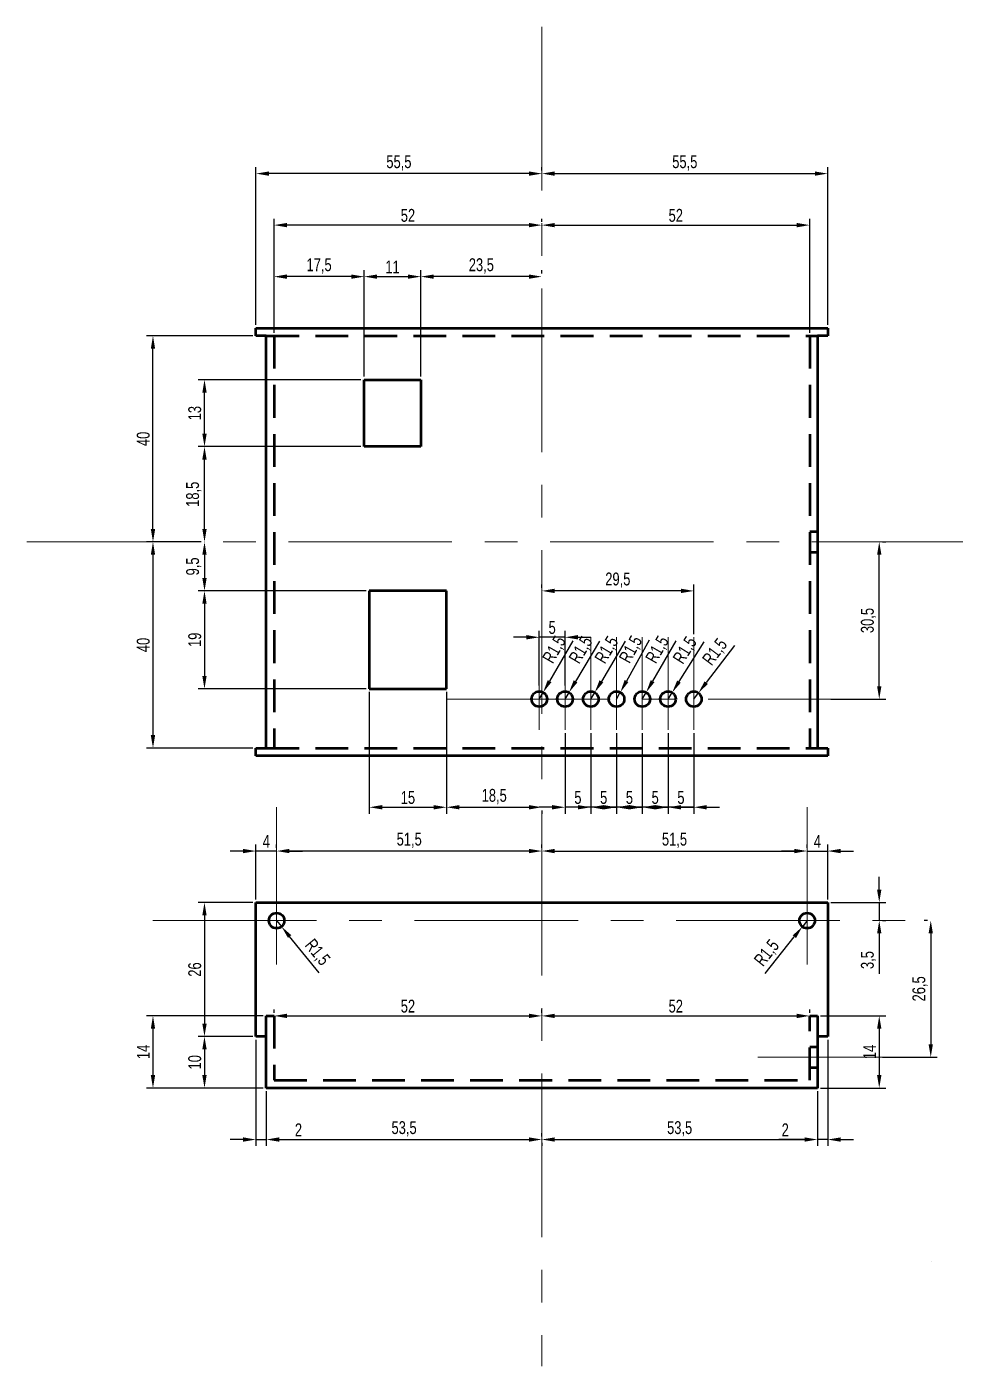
# Model space of a CAD drawing. Extents: x -100 to 250, y -160 to 162.
# Drawn here: x -100 to 80.2, y -160 to 100 of the extents above; entities that cross this region are included whole.
import ezdxf

# ---------------------------------------------------------------- set-up
doc = ezdxf.new("R2010")
doc.units = 0
doc.header["$MEASUREMENT"] = 0
doc.linetypes.add('CENTER', pattern=[50.8, 31.75, -6.35, 6.35, -6.35])
doc.linetypes.add('DASHED2', pattern=[9.525, 6.35, -3.175])
doc.layers.get('Defpoints').update_dxf_attribs({"linetype": 'CONTINUOUS'})
for name, color, linetype, lineweight in [('axes', 7, 'CENTER', 13), ('caché', 7, 'DASHED2', 50), ('cotes critiques', 1, 'CONTINUOUS', 13), ('visible', 7, 'CONTINUOUS', 50)]:
    doc.layers.add(name, color=color, linetype=linetype, lineweight=lineweight)
doc.styles.get("Standard").update_dxf_attribs({"font": 'txt', "width": 0.75})
doc.dimstyles.get("Standard").update_dxf_attribs({"dimtxt": 2.5, "dimasz": 2.5, "dimexe": 1.25, "dimexo": 0.625, "dimtad": 1, "dimtxsty": 'Standard', "dimcen": 2.5, "dimadec": 0, "dimazin": 0, "dimtfac": 1, "dimtmove": 0, "dimatfit": 3, "dimfxl": 1, "dimarcsym": 0})

# ---------------------------------------------------------------- blocks, each defined once
blk = doc.blocks.new('*D1')
at = {"layer": 'cotes critiques', "color": 0, "lineweight": -2}
for p, q in [((-34.12, -9.5), (-66.75, -9.5)), ((-65.5, -12), (-65.5, -26)), ((-34.12, -28.5), (-66.75, -28.5))]:
    blk.add_line(p, q, dxfattribs=at)
at = {"layer": 'cotes critiques', "color": 0}
for points in [[(-65.08, -12), (-65.92, -12), (-65.5, -9.5)], [(-65.92, -26), (-65.08, -26), (-65.5, -28.5)]]:
    blk.add_solid(points, dxfattribs=at)
at = {"layer": 'Defpoints', "color": 0}
for p in [(-33.5, -9.5), (-65.5, -28.5), (-33.5, -28.5)]:
    blk.add_point(p, dxfattribs=at)
at = {"layer": 'cotes critiques', "color": 0, "linetype": 'ByBlock', "insert": (-67.38, -19), "char_height": 2.5, "attachment_point": 5, "rotation": 90}
blk.add_mtext('19', dxfattribs=at)
blk = doc.blocks.new('*D2')
at = {"layer": 'cotes critiques', "color": 0, "lineweight": -2}
for p, q in [((-66.12, 0), (-66.75, 0)), ((-65.5, -2.5), (-65.5, -7)), ((-66.12, -9.5), (-66.75, -9.5))]:
    blk.add_line(p, q, dxfattribs=at)
at = {"layer": 'cotes critiques', "color": 0}
for points in [[(-65.08, -2.5), (-65.92, -2.5), (-65.5, 0)], [(-65.92, -7), (-65.08, -7), (-65.5, -9.5)]]:
    blk.add_solid(points, dxfattribs=at)
at = {"layer": 'Defpoints', "color": 0}
for p in [(-65.5, 0), (-65.5, -9.5), (-65.5, -9.5)]:
    blk.add_point(p, dxfattribs=at)
at = {"layer": 'cotes critiques', "color": 0, "linetype": 'ByBlock', "insert": (-67.58, -4.75), "char_height": 2.5, "attachment_point": 5, "rotation": 90}
blk.add_mtext('9,5', dxfattribs=at)
blk = doc.blocks.new('*D3')
at = {"layer": 'cotes critiques', "color": 0, "lineweight": -2}
for p, q in [((-33.5, -29.12), (-33.5, -52.75)), ((-18.5, -29.12), (-18.5, -52.75)), ((-31, -51.5), (-21, -51.5))]:
    blk.add_line(p, q, dxfattribs=at)
at = {"layer": 'cotes critiques', "color": 0}
for points in [[(-31, -51.08), (-31, -51.92), (-33.5, -51.5)], [(-21, -51.92), (-21, -51.08), (-18.5, -51.5)]]:
    blk.add_solid(points, dxfattribs=at)
at = {"layer": 'Defpoints', "color": 0}
for p in [(-33.5, -28.5), (-18.5, -28.5), (-18.5, -51.5)]:
    blk.add_point(p, dxfattribs=at)
at = {"layer": 'cotes critiques', "color": 0, "linetype": 'ByBlock', "insert": (-26, -49.62), "char_height": 2.5, "attachment_point": 5}
blk.add_mtext('15', dxfattribs=at)
blk = doc.blocks.new('*D4')
at = {"layer": 'cotes critiques', "color": 0, "lineweight": -2}
for p, q in [((-18.5, -29.12), (-18.5, -52.75)), ((-16, -51.5), (-2.5, -51.5)), ((0, -52.12), (0, -52.75))]:
    blk.add_line(p, q, dxfattribs=at)
at = {"layer": 'cotes critiques', "color": 0}
for points in [[(-16, -51.08), (-16, -51.92), (-18.5, -51.5)], [(-2.5, -51.92), (-2.5, -51.08), (0, -51.5)]]:
    blk.add_solid(points, dxfattribs=at)
at = {"layer": 'Defpoints', "color": 0}
for p in [(-18.5, -28.5), (0, -51.5), (0, -51.5)]:
    blk.add_point(p, dxfattribs=at)
at = {"layer": 'cotes critiques', "color": 0, "linetype": 'ByBlock', "insert": (-9.25, -49.42), "char_height": 2.5, "attachment_point": 5}
blk.add_mtext('18,5', dxfattribs=at)
blk = doc.blocks.new('*D5')
at = {"layer": 'cotes critiques', "color": 0, "lineweight": -2}
for p, q in [((-35.12, 18.5), (-66.75, 18.5)), ((-65.5, 2.5), (-65.5, 16)), ((-66.12, 0), (-66.75, 0))]:
    blk.add_line(p, q, dxfattribs=at)
at = {"layer": 'cotes critiques', "color": 0}
for points in [[(-65.08, 16), (-65.92, 16), (-65.5, 18.5)], [(-65.92, 2.5), (-65.08, 2.5), (-65.5, 0)]]:
    blk.add_solid(points, dxfattribs=at)
at = {"layer": 'Defpoints', "color": 0}
for p in [(-65.5, 18.5), (-34.5, 18.5), (-65.5, 0)]:
    blk.add_point(p, dxfattribs=at)
at = {"layer": 'cotes critiques', "color": 0, "linetype": 'ByBlock', "insert": (-67.58, 9.25), "char_height": 2.5, "attachment_point": 5, "rotation": 90}
blk.add_mtext('18,5', dxfattribs=at)
blk = doc.blocks.new('*D6')
at = {"layer": 'cotes critiques', "color": 0, "lineweight": -2}
for p, q in [((-35.12, 31.5), (-66.75, 31.5)), ((-65.5, 21), (-65.5, 29)), ((-35.12, 18.5), (-66.75, 18.5))]:
    blk.add_line(p, q, dxfattribs=at)
at = {"layer": 'cotes critiques', "color": 0}
for points in [[(-65.08, 29), (-65.92, 29), (-65.5, 31.5)], [(-65.92, 21), (-65.08, 21), (-65.5, 18.5)]]:
    blk.add_solid(points, dxfattribs=at)
at = {"layer": 'Defpoints', "color": 0}
for p in [(-65.5, 31.5), (-34.5, 31.5), (-34.5, 18.5)]:
    blk.add_point(p, dxfattribs=at)
at = {"layer": 'cotes critiques', "color": 0, "linetype": 'ByBlock', "insert": (-67.38, 25), "char_height": 2.5, "attachment_point": 5, "rotation": 90}
blk.add_mtext('13', dxfattribs=at)
blk = doc.blocks.new('*D7')
at = {"layer": 'cotes critiques', "color": 0, "lineweight": -2}
for p, q in [((-56.12, 40), (-76.75, 40)), ((-75.5, 2.5), (-75.5, 37.5)), ((-66.12, 0), (-76.75, 0))]:
    blk.add_line(p, q, dxfattribs=at)
at = {"layer": 'cotes critiques', "color": 0}
for points in [[(-75.08, 37.5), (-75.92, 37.5), (-75.5, 40)], [(-75.92, 2.5), (-75.08, 2.5), (-75.5, 0)]]:
    blk.add_solid(points, dxfattribs=at)
at = {"layer": 'Defpoints', "color": 0}
for p in [(-75.5, 40), (-55.5, 40), (-65.5, 0)]:
    blk.add_point(p, dxfattribs=at)
at = {"layer": 'cotes critiques', "color": 0, "linetype": 'ByBlock', "insert": (-77.38, 20), "char_height": 2.5, "attachment_point": 5, "rotation": 90}
blk.add_mtext('40', dxfattribs=at)
blk = doc.blocks.new('*D8')
at = {"layer": 'cotes critiques', "color": 0, "lineweight": -2}
for p, q in [((-34.5, 32.12), (-34.5, 52.75)), ((-23.5, 32.12), (-23.5, 52.75)), ((-32, 51.5), (-26, 51.5))]:
    blk.add_line(p, q, dxfattribs=at)
at = {"layer": 'cotes critiques', "color": 0}
for points in [[(-32, 51.92), (-32, 51.08), (-34.5, 51.5)], [(-26, 51.08), (-26, 51.92), (-23.5, 51.5)]]:
    blk.add_solid(points, dxfattribs=at)
at = {"layer": 'Defpoints', "color": 0}
for p in [(-23.5, 51.5), (-34.5, 31.5), (-23.5, 31.5)]:
    blk.add_point(p, dxfattribs=at)
at = {"layer": 'cotes critiques', "color": 0, "linetype": 'ByBlock', "insert": (-29, 53.38), "char_height": 2.5, "attachment_point": 5}
blk.add_mtext('11', dxfattribs=at)
blk = doc.blocks.new('*D9')
at = {"layer": 'cotes critiques', "color": 0, "lineweight": -2}
for p, q in [((-52, 40.62), (-52, 52.75)), ((-34.5, 32.12), (-34.5, 52.75)), ((-37, 51.5), (-49.5, 51.5))]:
    blk.add_line(p, q, dxfattribs=at)
at = {"layer": 'cotes critiques', "color": 0}
for points in [[(-49.5, 51.92), (-49.5, 51.08), (-52, 51.5)], [(-37, 51.08), (-37, 51.92), (-34.5, 51.5)]]:
    blk.add_solid(points, dxfattribs=at)
at = {"layer": 'Defpoints', "color": 0}
for p in [(-52, 51.5), (-52, 40), (-34.5, 31.5)]:
    blk.add_point(p, dxfattribs=at)
at = {"layer": 'cotes critiques', "color": 0, "linetype": 'ByBlock', "insert": (-43.25, 53.58), "char_height": 2.5, "attachment_point": 5}
blk.add_mtext('17,5', dxfattribs=at)
blk = doc.blocks.new('*D10')
at = {"layer": 'cotes critiques', "color": 0, "lineweight": -2}
for p, q in [((-66.12, 0), (-76.75, 0)), ((-75.5, -2.5), (-75.5, -37.5)), ((-56.12, -40), (-76.75, -40))]:
    blk.add_line(p, q, dxfattribs=at)
at = {"layer": 'cotes critiques', "color": 0}
for points in [[(-75.08, -2.5), (-75.92, -2.5), (-75.5, 0)], [(-75.92, -37.5), (-75.08, -37.5), (-75.5, -40)]]:
    blk.add_solid(points, dxfattribs=at)
at = {"layer": 'Defpoints', "color": 0}
for p in [(-65.5, 0), (-75.5, -40), (-55.5, -40)]:
    blk.add_point(p, dxfattribs=at)
at = {"layer": 'cotes critiques', "color": 0, "linetype": 'ByBlock', "insert": (-77.38, -20), "char_height": 2.5, "attachment_point": 5, "rotation": 90}
blk.add_mtext('40', dxfattribs=at)
blk = doc.blocks.new('*D11')
at = {"layer": 'cotes critiques', "color": 0, "lineweight": -2}
for p, q in [((-55.5, 42.12), (-55.5, 72.75)), ((-2.5, 71.5), (-53, 71.5)), ((0, 72.12), (0, 72.75))]:
    blk.add_line(p, q, dxfattribs=at)
at = {"layer": 'cotes critiques', "color": 0}
for points in [[(-53, 71.92), (-53, 71.08), (-55.5, 71.5)], [(-2.5, 71.08), (-2.5, 71.92), (0, 71.5)]]:
    blk.add_solid(points, dxfattribs=at)
at = {"layer": 'Defpoints', "color": 0}
for p in [(-55.5, 71.5), (0, 71.5), (-55.5, 41.5)]:
    blk.add_point(p, dxfattribs=at)
at = {"layer": 'cotes critiques', "color": 0, "linetype": 'ByBlock', "insert": (-27.75, 73.58), "char_height": 2.5, "attachment_point": 5}
blk.add_mtext('55,5', dxfattribs=at)
blk = doc.blocks.new('*D12')
at = {"layer": 'cotes critiques', "color": 0, "lineweight": -2}
for p, q in [((-23.5, 32.12), (-23.5, 52.75)), ((0, 52.12), (0, 52.75)), ((-2.5, 51.5), (-21, 51.5))]:
    blk.add_line(p, q, dxfattribs=at)
at = {"layer": 'cotes critiques', "color": 0}
for points in [[(-21, 51.92), (-21, 51.08), (-23.5, 51.5)], [(-2.5, 51.08), (-2.5, 51.92), (0, 51.5)]]:
    blk.add_solid(points, dxfattribs=at)
at = {"layer": 'Defpoints', "color": 0}
for p in [(-23.5, 51.5), (0, 51.5), (-23.5, 31.5)]:
    blk.add_point(p, dxfattribs=at)
at = {"layer": 'cotes critiques', "color": 0, "linetype": 'ByBlock', "insert": (-11.75, 53.58), "char_height": 2.5, "attachment_point": 5}
blk.add_mtext('23,5', dxfattribs=at)
blk = doc.blocks.new('*D13')
at = {"layer": 'cotes critiques', "color": 0, "lineweight": -2}
for p, q in [((-52, 40.62), (-52, 62.75)), ((0, 62.12), (0, 62.75)), ((-2.5, 61.5), (-49.5, 61.5))]:
    blk.add_line(p, q, dxfattribs=at)
at = {"layer": 'cotes critiques', "color": 0}
for points in [[(-49.5, 61.92), (-49.5, 61.08), (-52, 61.5)], [(-2.5, 61.08), (-2.5, 61.92), (0, 61.5)]]:
    blk.add_solid(points, dxfattribs=at)
at = {"layer": 'Defpoints', "color": 0}
for p in [(-52, 61.5), (0, 61.5), (-52, 40)]:
    blk.add_point(p, dxfattribs=at)
at = {"layer": 'cotes critiques', "color": 0, "linetype": 'ByBlock', "insert": (-26, 63.38), "char_height": 2.5, "attachment_point": 5}
blk.add_mtext('52', dxfattribs=at)
blk = doc.blocks.new('*D14')
at = {"layer": 'cotes critiques', "color": 0, "lineweight": -2}
for p, q in [((0, 72.12), (0, 72.75)), ((2.5, 71.5), (53, 71.5)), ((55.5, 42.12), (55.5, 72.75))]:
    blk.add_line(p, q, dxfattribs=at)
at = {"layer": 'cotes critiques', "color": 0}
for points in [[(2.5, 71.92), (2.5, 71.08), (0, 71.5)], [(53, 71.08), (53, 71.92), (55.5, 71.5)]]:
    blk.add_solid(points, dxfattribs=at)
at = {"layer": 'Defpoints', "color": 0}
for p in [(0, 71.5), (55.5, 71.5), (55.5, 41.5)]:
    blk.add_point(p, dxfattribs=at)
at = {"layer": 'cotes critiques', "color": 0, "linetype": 'ByBlock', "insert": (27.75, 73.58), "char_height": 2.5, "attachment_point": 5}
blk.add_mtext('55,5', dxfattribs=at)
blk = doc.blocks.new('*D15')
at = {"layer": 'cotes critiques', "color": 0, "lineweight": -2}
for p, q in [((0, 62.12), (0, 62.75)), ((52, 40.62), (52, 62.75)), ((2.5, 61.5), (49.5, 61.5))]:
    blk.add_line(p, q, dxfattribs=at)
at = {"layer": 'cotes critiques', "color": 0}
for points in [[(2.5, 61.92), (2.5, 61.08), (0, 61.5)], [(49.5, 61.08), (49.5, 61.92), (52, 61.5)]]:
    blk.add_solid(points, dxfattribs=at)
at = {"layer": 'Defpoints', "color": 0}
for p in [(0, 61.5), (52, 61.5), (52, 40)]:
    blk.add_point(p, dxfattribs=at)
at = {"layer": 'cotes critiques', "color": 0, "linetype": 'ByBlock', "insert": (26, 63.38), "char_height": 2.5, "attachment_point": 5}
blk.add_mtext('52', dxfattribs=at)
blk = doc.blocks.new('*D16')
at = {"layer": 'cotes critiques', "color": 0, "lineweight": -2}
for p, q in [((0, -8.88), (0, -8.25)), ((27, -9.5), (2.5, -9.5)), ((29.5, -17.88), (29.5, -8.25))]:
    blk.add_line(p, q, dxfattribs=at)
at = {"layer": 'cotes critiques', "color": 0}
for points in [[(2.5, -9.08), (2.5, -9.92), (0, -9.5)], [(27, -9.92), (27, -9.08), (29.5, -9.5)]]:
    blk.add_solid(points, dxfattribs=at)
at = {"layer": 'Defpoints', "color": 0}
for p in [(0, -9.5), (0, -9.5), (29.5, -18.5)]:
    blk.add_point(p, dxfattribs=at)
at = {"layer": 'cotes critiques', "color": 0, "linetype": 'ByBlock', "insert": (14.75, -7.42), "char_height": 2.5, "attachment_point": 5}
blk.add_mtext('29,5', dxfattribs=at)
blk = doc.blocks.new('*D17')
at = {"layer": 'cotes critiques', "color": 0, "lineweight": -2}
for p, q in [((65.5, -67.5), (65.5, -65)), ((56.13, -70), (66.75, -70)), ((65.5, -70), (65.5, -73.5)), ((66.12, -73.5), (66.75, -73.5)), ((65.5, -76), (65.5, -83.81))]:
    blk.add_line(p, q, dxfattribs=at)
at = {"layer": 'cotes critiques', "color": 0}
for points in [[(65.08, -67.5), (65.92, -67.5), (65.5, -70)], [(65.92, -76), (65.08, -76), (65.5, -73.5)]]:
    blk.add_solid(points, dxfattribs=at)
at = {"layer": 'Defpoints', "color": 0}
for p in [(55.5, -70), (65.5, -73.5), (65.5, -73.5)]:
    blk.add_point(p, dxfattribs=at)
at = {"layer": 'cotes critiques', "color": 0, "linetype": 'ByBlock', "insert": (63.42, -81.16), "char_height": 2.5, "attachment_point": 5, "rotation": 90}
blk.add_mtext('3,5', dxfattribs=at)
blk = doc.blocks.new('*D18')
at = {"layer": 'cotes critiques', "color": 0, "lineweight": -2}
for p, q in [((54.12, -92), (66.75, -92)), ((65.5, -94.5), (65.5, -103.5)), ((54.12, -106), (66.75, -106))]:
    blk.add_line(p, q, dxfattribs=at)
at = {"layer": 'cotes critiques', "color": 0}
for points in [[(65.92, -94.5), (65.08, -94.5), (65.5, -92)], [(65.08, -103.5), (65.92, -103.5), (65.5, -106)]]:
    blk.add_solid(points, dxfattribs=at)
at = {"layer": 'Defpoints', "color": 0}
for p in [(53.5, -92), (53.5, -106), (65.5, -106)]:
    blk.add_point(p, dxfattribs=at)
at = {"layer": 'cotes critiques', "color": 0, "linetype": 'ByBlock', "insert": (63.63, -99), "char_height": 2.5, "attachment_point": 5, "rotation": 90}
blk.add_mtext('14', dxfattribs=at)
blk = doc.blocks.new('*D19')
at = {"layer": 'cotes critiques', "color": 0, "lineweight": -2}
for p, q in [((55.5, -96.62), (55.5, -117.25)), ((53.5, -106.62), (53.5, -117.25)), ((51, -116), (46, -116)), ((55.5, -116), (53.5, -116)), ((58, -116), (60.5, -116))]:
    blk.add_line(p, q, dxfattribs=at)
at = {"layer": 'cotes critiques', "color": 0}
for points in [[(51, -116.42), (51, -115.58), (53.5, -116)], [(58, -115.58), (58, -116.42), (55.5, -116)]]:
    blk.add_solid(points, dxfattribs=at)
at = {"layer": 'Defpoints', "color": 0}
for p in [(55.5, -96), (53.5, -106), (53.5, -116)]:
    blk.add_point(p, dxfattribs=at)
at = {"layer": 'cotes critiques', "color": 0, "linetype": 'ByBlock', "insert": (47.25, -114.12), "char_height": 2.5, "attachment_point": 5}
blk.add_mtext('2', dxfattribs=at)
blk = doc.blocks.new('*D20')
at = {"layer": 'cotes critiques', "color": 0, "lineweight": -2}
for p, q in [((53.5, -106.62), (53.5, -117.25)), ((0, -115.38), (0, -114.75)), ((2.5, -116), (51, -116))]:
    blk.add_line(p, q, dxfattribs=at)
at = {"layer": 'cotes critiques', "color": 0}
for points in [[(2.5, -115.58), (2.5, -116.42), (0, -116)], [(51, -116.42), (51, -115.58), (53.5, -116)]]:
    blk.add_solid(points, dxfattribs=at)
at = {"layer": 'Defpoints', "color": 0}
for p in [(53.5, -106), (0, -116), (53.5, -116)]:
    blk.add_point(p, dxfattribs=at)
at = {"layer": 'cotes critiques', "color": 0, "linetype": 'ByBlock', "insert": (26.75, -113.92), "char_height": 2.5, "attachment_point": 5}
blk.add_mtext('53,5', dxfattribs=at)
blk = doc.blocks.new('*D21')
at = {"layer": 'cotes critiques', "color": 0, "lineweight": -2}
for p, q in [((-55.5, -96.62), (-55.5, -117.25)), ((-53.5, -106.62), (-53.5, -117.25)), ((-58, -116), (-60.5, -116)), ((-55.5, -116), (-53.5, -116)), ((-51, -116), (-46, -116))]:
    blk.add_line(p, q, dxfattribs=at)
at = {"layer": 'cotes critiques', "color": 0}
for points in [[(-58, -116.42), (-58, -115.58), (-55.5, -116)], [(-51, -115.58), (-51, -116.42), (-53.5, -116)]]:
    blk.add_solid(points, dxfattribs=at)
at = {"layer": 'Defpoints', "color": 0}
for p in [(-55.5, -96), (-53.5, -106), (-53.5, -116)]:
    blk.add_point(p, dxfattribs=at)
at = {"layer": 'cotes critiques', "color": 0, "linetype": 'ByBlock', "insert": (-47.25, -114.12), "char_height": 2.5, "attachment_point": 5}
blk.add_mtext('2', dxfattribs=at)
blk = doc.blocks.new('*D22')
at = {"layer": 'cotes critiques', "color": 0, "lineweight": -2}
for p, q in [((-53.5, -106.62), (-53.5, -117.25)), ((-51, -116), (-2.5, -116)), ((0, -116.62), (0, -117.25))]:
    blk.add_line(p, q, dxfattribs=at)
at = {"layer": 'cotes critiques', "color": 0}
for points in [[(-51, -115.58), (-51, -116.42), (-53.5, -116)], [(-2.5, -116.42), (-2.5, -115.58), (0, -116)]]:
    blk.add_solid(points, dxfattribs=at)
at = {"layer": 'Defpoints', "color": 0}
for p in [(-53.5, -106), (0, -116), (0, -116)]:
    blk.add_point(p, dxfattribs=at)
at = {"layer": 'cotes critiques', "color": 0, "linetype": 'ByBlock', "insert": (-26.75, -113.92), "char_height": 2.5, "attachment_point": 5}
blk.add_mtext('53,5', dxfattribs=at)
blk = doc.blocks.new('*D23')
at = {"layer": 'cotes critiques', "color": 0, "lineweight": -2}
for p, q in [((-55.5, -69.38), (-55.5, -58.75)), ((-51.5, -59.38), (-51.5, -58.75)), ((-58, -60), (-60.5, -60)), ((-51.5, -60), (-55.5, -60)), ((-49, -60), (-46.5, -60))]:
    blk.add_line(p, q, dxfattribs=at)
at = {"layer": 'cotes critiques', "color": 0}
for points in [[(-58, -60.42), (-58, -59.58), (-55.5, -60)], [(-49, -59.58), (-49, -60.42), (-51.5, -60)]]:
    blk.add_solid(points, dxfattribs=at)
at = {"layer": 'Defpoints', "color": 0}
for p in [(-55.5, -60), (-51.5, -60), (-55.5, -70)]:
    blk.add_point(p, dxfattribs=at)
at = {"layer": 'cotes critiques', "color": 0, "linetype": 'ByBlock', "insert": (-53.5, -58.12), "char_height": 2.5, "attachment_point": 5}
blk.add_mtext('4', dxfattribs=at)
blk = doc.blocks.new('*D24')
at = {"layer": 'cotes critiques', "color": 0, "lineweight": -2}
for p, q in [((51.5, -59.38), (51.5, -58.75)), ((55.5, -69.38), (55.5, -58.75)), ((49, -60), (46.5, -60)), ((51.5, -60), (55.5, -60)), ((58, -60), (60.5, -60))]:
    blk.add_line(p, q, dxfattribs=at)
at = {"layer": 'cotes critiques', "color": 0}
for points in [[(49, -60.42), (49, -59.58), (51.5, -60)], [(58, -59.58), (58, -60.42), (55.5, -60)]]:
    blk.add_solid(points, dxfattribs=at)
at = {"layer": 'Defpoints', "color": 0}
for p in [(51.5, -60), (55.5, -60), (55.5, -70)]:
    blk.add_point(p, dxfattribs=at)
at = {"layer": 'cotes critiques', "color": 0, "linetype": 'ByBlock', "insert": (53.5, -58.12), "char_height": 2.5, "attachment_point": 5}
blk.add_mtext('4', dxfattribs=at)
blk = doc.blocks.new('*D25')
at = {"layer": 'cotes critiques', "color": 0, "lineweight": -2}
for p, q in [((0, -59.38), (0, -58.75)), ((51.5, -59.38), (51.5, -58.75)), ((2.5, -60), (49, -60))]:
    blk.add_line(p, q, dxfattribs=at)
at = {"layer": 'cotes critiques', "color": 0}
for points in [[(2.5, -59.58), (2.5, -60.42), (0, -60)], [(49, -60.42), (49, -59.58), (51.5, -60)]]:
    blk.add_solid(points, dxfattribs=at)
at = {"layer": 'Defpoints', "color": 0}
for p in [(0, -60), (51.5, -60), (51.5, -60)]:
    blk.add_point(p, dxfattribs=at)
at = {"layer": 'cotes critiques', "color": 0, "linetype": 'ByBlock', "insert": (25.75, -57.92), "char_height": 2.5, "attachment_point": 5}
blk.add_mtext('51,5', dxfattribs=at)
blk = doc.blocks.new('*D26')
at = {"layer": 'cotes critiques', "color": 0, "lineweight": -2}
for p, q in [((-51.5, -59.38), (-51.5, -58.75)), ((0, -59.38), (0, -58.75)), ((-2.5, -60), (-49, -60))]:
    blk.add_line(p, q, dxfattribs=at)
at = {"layer": 'cotes critiques', "color": 0}
for points in [[(-49, -59.58), (-49, -60.42), (-51.5, -60)], [(-2.5, -60.42), (-2.5, -59.58), (0, -60)]]:
    blk.add_solid(points, dxfattribs=at)
at = {"layer": 'Defpoints', "color": 0}
for p in [(-51.5, -60), (-51.5, -60), (0, -60)]:
    blk.add_point(p, dxfattribs=at)
at = {"layer": 'cotes critiques', "color": 0, "linetype": 'ByBlock', "insert": (-25.75, -57.92), "char_height": 2.5, "attachment_point": 5}
blk.add_mtext('51,5', dxfattribs=at)
blk = doc.blocks.new('*D27')
at = {"layer": 'cotes critiques', "color": 0, "lineweight": -2}
for p, q in [((-56.12, -96), (-66.75, -96)), ((-65.5, -98.5), (-65.5, -103.5)), ((-54.12, -106), (-66.75, -106))]:
    blk.add_line(p, q, dxfattribs=at)
at = {"layer": 'cotes critiques', "color": 0}
for points in [[(-65.08, -98.5), (-65.92, -98.5), (-65.5, -96)], [(-65.92, -103.5), (-65.08, -103.5), (-65.5, -106)]]:
    blk.add_solid(points, dxfattribs=at)
at = {"layer": 'Defpoints', "color": 0}
for p in [(-55.5, -96), (-65.5, -106), (-53.5, -106)]:
    blk.add_point(p, dxfattribs=at)
at = {"layer": 'cotes critiques', "color": 0, "linetype": 'ByBlock', "insert": (-67.38, -101), "char_height": 2.5, "attachment_point": 5, "rotation": 90}
blk.add_mtext('10', dxfattribs=at)
blk = doc.blocks.new('*D28')
at = {"layer": 'cotes critiques', "color": 0, "lineweight": -2}
for p, q in [((-54.12, -92), (-76.75, -92)), ((-75.5, -94.5), (-75.5, -103.5)), ((-54.12, -106), (-76.75, -106))]:
    blk.add_line(p, q, dxfattribs=at)
at = {"layer": 'cotes critiques', "color": 0}
for points in [[(-75.08, -94.5), (-75.92, -94.5), (-75.5, -92)], [(-75.92, -103.5), (-75.08, -103.5), (-75.5, -106)]]:
    blk.add_solid(points, dxfattribs=at)
at = {"layer": 'Defpoints', "color": 0}
for p in [(-53.5, -92), (-75.5, -106), (-53.5, -106)]:
    blk.add_point(p, dxfattribs=at)
at = {"layer": 'cotes critiques', "color": 0, "linetype": 'ByBlock', "insert": (-77.38, -99), "char_height": 2.5, "attachment_point": 5, "rotation": 90}
blk.add_mtext('14', dxfattribs=at)
blk = doc.blocks.new('*D29')
at = {"layer": 'cotes critiques', "color": 0, "lineweight": -2}
for p, q in [((-56.12, -70), (-66.75, -70)), ((-65.5, -72.5), (-65.5, -93.5)), ((-56.12, -96), (-66.75, -96))]:
    blk.add_line(p, q, dxfattribs=at)
at = {"layer": 'cotes critiques', "color": 0}
for points in [[(-65.08, -72.5), (-65.92, -72.5), (-65.5, -70)], [(-65.92, -93.5), (-65.08, -93.5), (-65.5, -96)]]:
    blk.add_solid(points, dxfattribs=at)
at = {"layer": 'Defpoints', "color": 0}
for p in [(-55.5, -70), (-65.5, -96), (-55.5, -96)]:
    blk.add_point(p, dxfattribs=at)
at = {"layer": 'cotes critiques', "color": 0, "linetype": 'ByBlock', "insert": (-67.38, -83), "char_height": 2.5, "attachment_point": 5, "rotation": 90}
blk.add_mtext('26', dxfattribs=at)
blk = doc.blocks.new('*D30')
at = {"layer": 'cotes critiques', "color": 0, "lineweight": -2}
for p, q in [((66.12, 0), (66.75, 0)), ((65.5, -28), (65.5, -2.5)), ((56.12, -30.5), (66.75, -30.5))]:
    blk.add_line(p, q, dxfattribs=at)
at = {"layer": 'cotes critiques', "color": 0}
for points in [[(65.92, -2.5), (65.08, -2.5), (65.5, 0)], [(65.08, -28), (65.92, -28), (65.5, -30.5)]]:
    blk.add_solid(points, dxfattribs=at)
at = {"layer": 'Defpoints', "color": 0}
for p in [(65.5, 0), (65.5, 0), (55.5, -30.5)]:
    blk.add_point(p, dxfattribs=at)
at = {"layer": 'cotes critiques', "color": 0, "linetype": 'ByBlock', "insert": (63.42, -15.25), "char_height": 2.5, "attachment_point": 5, "rotation": 90}
blk.add_mtext('30,5', dxfattribs=at)
blk = doc.blocks.new('*D31')
at = {"layer": 'cotes critiques', "color": 0, "lineweight": -2}
for p, q in [((24.5, -37.12), (24.5, -52.75)), ((29.5, -37.12), (29.5, -52.75)), ((22, -51.5), (19.5, -51.5)), ((29.5, -51.5), (24.5, -51.5)), ((32, -51.5), (34.5, -51.5))]:
    blk.add_line(p, q, dxfattribs=at)
at = {"layer": 'cotes critiques', "color": 0}
for points in [[(22, -51.92), (22, -51.08), (24.5, -51.5)], [(32, -51.08), (32, -51.92), (29.5, -51.5)]]:
    blk.add_solid(points, dxfattribs=at)
at = {"layer": 'Defpoints', "color": 0}
for p in [(24.5, -36.5), (29.5, -36.5), (24.5, -51.5)]:
    blk.add_point(p, dxfattribs=at)
at = {"layer": 'cotes critiques', "color": 0, "linetype": 'ByBlock', "insert": (27, -49.62), "char_height": 2.5, "attachment_point": 5}
blk.add_mtext('5', dxfattribs=at)
blk = doc.blocks.new('*D32')
at = {"layer": 'cotes critiques', "color": 0, "lineweight": -2}
for p, q in [((19.5, -37.12), (19.5, -52.75)), ((24.5, -37.12), (24.5, -52.75)), ((17, -51.5), (14.5, -51.5)), ((24.5, -51.5), (19.5, -51.5)), ((27, -51.5), (29.5, -51.5))]:
    blk.add_line(p, q, dxfattribs=at)
at = {"layer": 'cotes critiques', "color": 0}
for points in [[(17, -51.92), (17, -51.08), (19.5, -51.5)], [(27, -51.08), (27, -51.92), (24.5, -51.5)]]:
    blk.add_solid(points, dxfattribs=at)
at = {"layer": 'Defpoints', "color": 0}
for p in [(19.5, -36.5), (24.5, -36.5), (19.5, -51.5)]:
    blk.add_point(p, dxfattribs=at)
at = {"layer": 'cotes critiques', "color": 0, "linetype": 'ByBlock', "insert": (22, -49.62), "char_height": 2.5, "attachment_point": 5}
blk.add_mtext('5', dxfattribs=at)
blk = doc.blocks.new('*D33')
at = {"layer": 'cotes critiques', "color": 0, "lineweight": -2}
for p, q in [((14.5, -37.12), (14.5, -52.75)), ((19.5, -37.12), (19.5, -52.75)), ((12, -51.5), (9.5, -51.5)), ((19.5, -51.5), (14.5, -51.5)), ((22, -51.5), (24.5, -51.5))]:
    blk.add_line(p, q, dxfattribs=at)
at = {"layer": 'cotes critiques', "color": 0}
for points in [[(12, -51.92), (12, -51.08), (14.5, -51.5)], [(22, -51.08), (22, -51.92), (19.5, -51.5)]]:
    blk.add_solid(points, dxfattribs=at)
at = {"layer": 'Defpoints', "color": 0}
for p in [(14.5, -36.5), (19.5, -36.5), (14.5, -51.5)]:
    blk.add_point(p, dxfattribs=at)
at = {"layer": 'cotes critiques', "color": 0, "linetype": 'ByBlock', "insert": (17, -49.62), "char_height": 2.5, "attachment_point": 5}
blk.add_mtext('5', dxfattribs=at)
blk = doc.blocks.new('*D34')
at = {"layer": 'cotes critiques', "color": 0, "lineweight": -2}
for p, q in [((9.5, -37.12), (9.5, -52.75)), ((14.5, -37.12), (14.5, -52.75)), ((7, -51.5), (4.5, -51.5)), ((14.5, -51.5), (9.5, -51.5)), ((17, -51.5), (19.5, -51.5))]:
    blk.add_line(p, q, dxfattribs=at)
at = {"layer": 'cotes critiques', "color": 0}
for points in [[(7, -51.92), (7, -51.08), (9.5, -51.5)], [(17, -51.08), (17, -51.92), (14.5, -51.5)]]:
    blk.add_solid(points, dxfattribs=at)
at = {"layer": 'Defpoints', "color": 0}
for p in [(9.5, -36.5), (14.5, -36.5), (9.5, -51.5)]:
    blk.add_point(p, dxfattribs=at)
at = {"layer": 'cotes critiques', "color": 0, "linetype": 'ByBlock', "insert": (12, -49.62), "char_height": 2.5, "attachment_point": 5}
blk.add_mtext('5', dxfattribs=at)
blk = doc.blocks.new('*D35')
at = {"layer": 'cotes critiques', "color": 0, "lineweight": -2}
for p, q in [((4.5, -37.12), (4.5, -52.75)), ((9.5, -37.12), (9.5, -52.75)), ((2, -51.5), (-0.5, -51.5)), ((9.5, -51.5), (4.5, -51.5)), ((12, -51.5), (14.5, -51.5))]:
    blk.add_line(p, q, dxfattribs=at)
at = {"layer": 'cotes critiques', "color": 0}
for points in [[(2, -51.92), (2, -51.08), (4.5, -51.5)], [(12, -51.08), (12, -51.92), (9.5, -51.5)]]:
    blk.add_solid(points, dxfattribs=at)
at = {"layer": 'Defpoints', "color": 0}
for p in [(4.5, -36.5), (9.5, -36.5), (4.5, -51.5)]:
    blk.add_point(p, dxfattribs=at)
at = {"layer": 'cotes critiques', "color": 0, "linetype": 'ByBlock', "insert": (7, -49.62), "char_height": 2.5, "attachment_point": 5}
blk.add_mtext('5', dxfattribs=at)
blk = doc.blocks.new('*D36')
at = {"layer": 'cotes critiques', "color": 0, "lineweight": -2}
for p, q in [((-0.5, -27.88), (-0.5, -17.25)), ((4.5, -27.88), (4.5, -17.25)), ((-3, -18.5), (-5.5, -18.5)), ((4.5, -18.5), (-0.5, -18.5)), ((7, -18.5), (9.5, -18.5))]:
    blk.add_line(p, q, dxfattribs=at)
at = {"layer": 'cotes critiques', "color": 0}
for points in [[(-3, -18.92), (-3, -18.08), (-0.5, -18.5)], [(7, -18.08), (7, -18.92), (4.5, -18.5)]]:
    blk.add_solid(points, dxfattribs=at)
at = {"layer": 'Defpoints', "color": 0}
for p in [(-0.5, -18.5), (-0.5, -28.5), (4.5, -28.5)]:
    blk.add_point(p, dxfattribs=at)
at = {"layer": 'cotes critiques', "color": 0, "linetype": 'ByBlock', "insert": (2, -16.62), "char_height": 2.5, "attachment_point": 5}
blk.add_mtext('5', dxfattribs=at)
blk = doc.blocks.new('*D37')
at = {"layer": 'cotes critiques', "color": 0, "lineweight": -2}
for p, q in [((-51.5, -73.5), (-50.55, -74.66)), ((-43.23, -83.61), (-48.97, -76.6))]:
    blk.add_line(p, q, dxfattribs=at)
at = {"layer": 'cotes critiques', "color": 0}
blk.add_solid([(-48.65, -76.33), (-49.29, -76.86), (-50.55, -74.66)], dxfattribs=at)
at = {"layer": 'Defpoints', "color": 0}
for p in [(-51.5, -73.5), (-50.55, -74.66)]:
    blk.add_point(p, dxfattribs=at)
at = {"layer": 'cotes critiques', "color": 0, "linetype": 'ByBlock', "insert": (-43.69, -79.75), "char_height": 2.5, "attachment_point": 5, "rotation": 309.2793}
blk.add_mtext('R1,5', dxfattribs=at)
blk = doc.blocks.new('*D38')
at = {"layer": 'cotes critiques', "color": 0, "lineweight": -2}
for p, q in [((51.5, -73.5), (50.57, -74.68)), ((43.38, -83.74), (49.01, -76.63))]:
    blk.add_line(p, q, dxfattribs=at)
at = {"layer": 'cotes critiques', "color": 0}
blk.add_solid([(49.34, -76.89), (48.69, -76.38), (50.57, -74.68)], dxfattribs=at)
at = {"layer": 'Defpoints', "color": 0}
for p in [(50.57, -74.68), (51.5, -73.5)]:
    blk.add_point(p, dxfattribs=at)
at = {"layer": 'cotes critiques', "color": 0, "linetype": 'ByBlock', "insert": (43.79, -79.87), "char_height": 2.5, "attachment_point": 5, "rotation": 51.5892}
blk.add_mtext('R1,5', dxfattribs=at)
blk = doc.blocks.new('*D39')
at = {"layer": 'cotes critiques', "color": 0, "lineweight": -2}
for p, q in [((31.42, -19.42), (26.62, -27.11)), ((24.5, -30.5), (25.3, -29.23))]:
    blk.add_line(p, q, dxfattribs=at)
at = {"layer": 'cotes critiques', "color": 0}
blk.add_solid([(26.27, -26.89), (26.97, -27.33), (25.3, -29.23)], dxfattribs=at)
at = {"layer": 'Defpoints', "color": 0}
for p in [(24.5, -30.5), (25.3, -29.23)]:
    blk.add_point(p, dxfattribs=at)
at = {"layer": 'cotes critiques', "color": 0, "linetype": 'ByBlock', "insert": (27.92, -21.1), "char_height": 2.5, "attachment_point": 5, "rotation": 57.9902}
blk.add_mtext('R1,5', dxfattribs=at)
blk = doc.blocks.new('*D40')
at = {"layer": 'cotes critiques', "color": 0, "lineweight": -2}
for p, q in [((26, -19.17), (21.49, -27.03)), ((19.5, -30.5), (20.25, -29.2))]:
    blk.add_line(p, q, dxfattribs=at)
at = {"layer": 'cotes critiques', "color": 0}
blk.add_solid([(21.13, -26.82), (21.85, -27.24), (20.25, -29.2)], dxfattribs=at)
at = {"layer": 'Defpoints', "color": 0}
for p in [(19.5, -30.5), (20.25, -29.2)]:
    blk.add_point(p, dxfattribs=at)
at = {"layer": 'cotes critiques', "color": 0, "linetype": 'ByBlock', "insert": (22.56, -20.98), "char_height": 2.5, "attachment_point": 5, "rotation": 60.1383}
blk.add_mtext('R1,5', dxfattribs=at)
blk = doc.blocks.new('*D41')
at = {"layer": 'cotes critiques', "color": 0, "lineweight": -2}
for p, q in [((20.82, -19.07), (16.44, -27)), ((14.5, -30.5), (15.23, -29.19))]:
    blk.add_line(p, q, dxfattribs=at)
at = {"layer": 'cotes critiques', "color": 0}
blk.add_solid([(16.07, -26.8), (16.8, -27.2), (15.23, -29.19)], dxfattribs=at)
at = {"layer": 'Defpoints', "color": 0}
for p in [(14.5, -30.5), (15.23, -29.19)]:
    blk.add_point(p, dxfattribs=at)
at = {"layer": 'cotes critiques', "color": 0, "linetype": 'ByBlock', "insert": (17.41, -20.93), "char_height": 2.5, "attachment_point": 5, "rotation": 61.0658}
blk.add_mtext('R1,5', dxfattribs=at)
blk = doc.blocks.new('*D42')
at = {"layer": 'cotes critiques', "color": 0, "lineweight": -2}
for p, q in [((16.19, -19.28), (11.55, -27.06)), ((9.5, -30.5), (10.27, -29.21))]:
    blk.add_line(p, q, dxfattribs=at)
at = {"layer": 'cotes critiques', "color": 0}
blk.add_solid([(11.19, -26.85), (11.91, -27.28), (10.27, -29.21)], dxfattribs=at)
at = {"layer": 'Defpoints', "color": 0}
for p in [(9.5, -30.5), (10.27, -29.21)]:
    blk.add_point(p, dxfattribs=at)
at = {"layer": 'cotes critiques', "color": 0, "linetype": 'ByBlock', "insert": (12.72, -21.03), "char_height": 2.5, "attachment_point": 5, "rotation": 59.201}
blk.add_mtext('R1,5', dxfattribs=at)
blk = doc.blocks.new('*D43')
at = {"layer": 'cotes critiques', "color": 0, "lineweight": -2}
for p, q in [((11.17, -19.27), (6.54, -27.06)), ((4.5, -30.5), (5.27, -29.21))]:
    blk.add_line(p, q, dxfattribs=at)
at = {"layer": 'cotes critiques', "color": 0}
blk.add_solid([(6.18, -26.85), (6.9, -27.27), (5.27, -29.21)], dxfattribs=at)
at = {"layer": 'Defpoints', "color": 0}
for p in [(4.5, -30.5), (5.27, -29.21)]:
    blk.add_point(p, dxfattribs=at)
at = {"layer": 'cotes critiques', "color": 0, "linetype": 'ByBlock', "insert": (7.7, -21.03), "char_height": 2.5, "attachment_point": 5, "rotation": 59.2914}
blk.add_mtext('R1,5', dxfattribs=at)
blk = doc.blocks.new('*D44')
at = {"layer": 'cotes critiques', "color": 0, "lineweight": -2}
for p, q in [((6, -19.17), (1.49, -27.03)), ((-0.5, -30.5), (0.25, -29.2))]:
    blk.add_line(p, q, dxfattribs=at)
at = {"layer": 'cotes critiques', "color": 0}
blk.add_solid([(1.13, -26.82), (1.85, -27.24), (0.25, -29.2)], dxfattribs=at)
at = {"layer": 'Defpoints', "color": 0}
for p in [(-0.5, -30.5), (0.25, -29.2)]:
    blk.add_point(p, dxfattribs=at)
at = {"layer": 'cotes critiques', "color": 0, "linetype": 'ByBlock', "insert": (2.56, -20.98), "char_height": 2.5, "attachment_point": 5, "rotation": 60.1525}
blk.add_mtext('R1,5', dxfattribs=at)
blk = doc.blocks.new('*D45')
at = {"layer": 'cotes critiques', "color": 0, "lineweight": -2}
for p, q in [((37.37, -20.07), (31.91, -27.31)), ((29.5, -30.5), (30.4, -29.3))]:
    blk.add_line(p, q, dxfattribs=at)
at = {"layer": 'cotes critiques', "color": 0}
blk.add_solid([(31.58, -27.06), (32.24, -27.56), (30.4, -29.3)], dxfattribs=at)
at = {"layer": 'Defpoints', "color": 0}
for p in [(29.5, -30.5), (30.4, -29.3)]:
    blk.add_point(p, dxfattribs=at)
at = {"layer": 'cotes critiques', "color": 0, "linetype": 'ByBlock', "insert": (33.73, -21.44), "char_height": 2.5, "attachment_point": 5, "rotation": 52.9753}
blk.add_mtext('R1,5', dxfattribs=at)
blk = doc.blocks.new('*D47')
at = {"layer": 'cotes critiques', "color": 0, "lineweight": -2}
for p, q in [((74.88, -73.5), (74.25, -73.5)), ((75.5, -76), (75.5, -97.5)), ((66.13, -100), (76.75, -100))]:
    blk.add_line(p, q, dxfattribs=at)
at = {"layer": 'cotes critiques', "color": 0}
for points in [[(75.92, -76), (75.08, -76), (75.5, -73.5)], [(75.08, -97.5), (75.92, -97.5), (75.5, -100)]]:
    blk.add_solid(points, dxfattribs=at)
at = {"layer": 'Defpoints', "color": 0}
for p in [(75.5, -73.5), (65.5, -100), (75.5, -100)]:
    blk.add_point(p, dxfattribs=at)
at = {"layer": 'cotes critiques', "color": 0, "linetype": 'ByBlock', "insert": (73.42, -86.75), "char_height": 2.5, "attachment_point": 5, "rotation": 90}
blk.add_mtext('26,5', dxfattribs=at)
blk = doc.blocks.new('*D48')
at = {"layer": 'cotes critiques', "color": 0, "lineweight": -2}
for p, q in [((-52, -91.38), (-52, -90.75)), ((0, -91.38), (0, -90.75)), ((-49.5, -92), (-2.5, -92))]:
    blk.add_line(p, q, dxfattribs=at)
at = {"layer": 'cotes critiques', "color": 0}
for points in [[(-49.5, -91.58), (-49.5, -92.42), (-52, -92)], [(-2.5, -92.42), (-2.5, -91.58), (0, -92)]]:
    blk.add_solid(points, dxfattribs=at)
at = {"layer": 'Defpoints', "color": 0}
for p in [(-52, -92), (0, -92), (0, -92)]:
    blk.add_point(p, dxfattribs=at)
at = {"layer": 'cotes critiques', "color": 0, "linetype": 'ByBlock', "insert": (-26, -90.12), "char_height": 2.5, "attachment_point": 5}
blk.add_mtext('52', dxfattribs=at)
blk = doc.blocks.new('*D49')
at = {"layer": 'cotes critiques', "color": 0, "lineweight": -2}
for p, q in [((0, -91.38), (0, -90.75)), ((52, -91.38), (52, -90.75)), ((2.5, -92), (49.5, -92))]:
    blk.add_line(p, q, dxfattribs=at)
at = {"layer": 'cotes critiques', "color": 0}
for points in [[(2.5, -91.58), (2.5, -92.42), (0, -92)], [(49.5, -92.42), (49.5, -91.58), (52, -92)]]:
    blk.add_solid(points, dxfattribs=at)
at = {"layer": 'Defpoints', "color": 0}
for p in [(0, -92), (52, -92), (52, -92)]:
    blk.add_point(p, dxfattribs=at)
at = {"layer": 'cotes critiques', "color": 0, "linetype": 'ByBlock', "insert": (26, -90.12), "char_height": 2.5, "attachment_point": 5}
blk.add_mtext('52', dxfattribs=at)

msp = doc.modelspace()

# ---------------------------------------------------------------- linework, layer by layer
at = {"layer": 'axes'}
for p, q in [((0, 100), (0, -160)), ((0, 100), (0, 100)), ((-100, 0), (250, 0)), ((-0.5, -18.5), (-0.5, -36.5)), ((4.5, -18.5), (4.5, -36.5)), ((9.5, -18.5), (9.5, -36.5)), ((14.5, -18.5), (14.5, -36.5)), ((19.5, -18.5), (19.5, -36.5)), ((24.5, -18.5), (24.5, -36.5)), ((29.5, -18.5), (29.5, -36.5)), ((-18.5, -30.5), (64.868, -30.5)), ((-51.5, -51.5), (-51.5, -82)), ((51.5, -51.5), (51.5, -82)), ((-75.5, -73.5), (75.867, -73.5)), ((41.953, -100), (75.444, -100)), ((75.684, -139.771), (75.684, -139.771))]:
    msp.add_line(p, q, dxfattribs=at)
at = {"layer": 'caché'}
for p, q in [((-53.5, 40), (53.5, 40)), ((-52, 40), (-52, -40)), ((52, 40), (52, -40)), ((53.5, 40), (53.5, 40)), ((52, 2), (53.5, 2)), ((53.5, 2), (53.5, 2)), ((52, -2), (53.5, -2)), ((-53.5, -40), (53.5, -40)), ((-52, -40), (-52, -40)), ((53.5, -40), (53.5, -40)), ((-53.5, -96), (-53.5, -92)), ((-53.5, -92), (-52, -92)), ((-52, -92), (-52, -104.5)), ((52, -104.5), (52, -92)), ((52, -92), (53.5, -92)), ((53.5, -92), (53.5, -96)), ((53.5, -96), (53.5, -96)), ((52, -98), (53.5, -98)), ((52, -102), (53.5, -102)), ((53.5, -102), (53.5, -102)), ((-52, -104.5), (52, -104.5))]:
    msp.add_line(p, q, dxfattribs=at)
at = {"layer": 'cotes critiques'}
msp.add_line((-65.5, -40), (-65.5, -40), dxfattribs=at)
at = {"layer": 'visible'}
for p, q in [((-55.5, 41.5), (55.5, 41.5)), ((-55.5, 40), (-55.5, 41.5)), ((-55.5, 41.5), (-55.5, 41.5)), ((-53.5, 40), (-55.5, 40)), ((-53.5, -40), (-53.5, 40)), ((55.5, 40), (53.5, 40)), ((53.5, 40), (53.5, -40)), ((55.5, 41.5), (55.5, 40)), ((-34.5, 31.5), (-23.5, 31.5)), ((-34.5, 18.5), (-34.5, 31.5)), ((-23.5, 31.5), (-23.5, 18.5)), ((-23.5, 18.5), (-34.5, 18.5)), ((-18.5, -9.5), (-33.5, -9.5)), ((-33.5, -9.5), (-33.5, -28.5)), ((-18.5, -28.5), (-18.5, -9.5)), ((-33.5, -28.5), (-18.5, -28.5)), ((-33.5, -28.5), (-33.5, -28.5)), ((-55.5, -41.5), (-55.5, -40)), ((-55.5, -40), (-53.5, -40)), ((55.5, -41.5), (-55.5, -41.5)), ((53.5, -40), (55.5, -40)), ((55.5, -40), (55.5, -41.5)), ((-55.5, -70), (55.5, -70)), ((-55.5, -96), (-55.5, -70)), ((-55.5, -70), (-55.5, -70)), ((55.5, -70), (55.5, -96)), ((-53.5, -96), (-55.5, -96)), ((-53.5, -106), (-53.5, -96)), ((55.5, -96), (53.5, -96)), ((53.5, -96), (53.5, -106)), ((53.5, -106), (-53.5, -106))]:
    msp.add_line(p, q, dxfattribs=at)
for centre in [(-0.5, -30.5), (4.5, -30.5), (9.5, -30.5), (14.5, -30.5), (19.5, -30.5), (24.5, -30.5), (29.5, -30.5), (-51.5, -73.5), (51.5, -73.5)]:
    msp.add_circle(centre, 1.5, dxfattribs=at)

# ---------------------------------------------------------------- dimensions: what is measured, and where the dimension line sits
at = {"layer": 'cotes critiques'}
for base, p1, p2, picture, middle in [((-55.5, 71.5), (0, 71.5), (-55.5, 41.5), '*D11', (-27.75, 73.583)), ((55.5, 71.5), (0, 71.5), (55.5, 41.5), '*D14', (27.75, 73.583)), ((-52, 61.5), (0, 61.5), (-52, 40), '*D13', (-26, 63.375)), ((52, 61.5), (0, 61.5), (52, 40), '*D15', (26, 63.375)), ((-52, 51.5), (-34.5, 31.5), (-52, 40), '*D9', (-43.25, 53.583)), ((-23.5, 51.5), (-34.5, 31.5), (-23.5, 31.5), '*D8', (-29, 53.375)), ((-23.5, 51.5), (0, 51.5), (-23.5, 31.5), '*D12', (-11.75, 53.583)), ((0, -9.5), (29.5, -18.5), (0, -9.5), '*D16', (14.75, -7.417)), ((-0.5, -18.5), (4.5, -28.5), (-0.5, -28.5), '*D36', (2, -16.625)), ((-18.5, -51.5), (-33.5, -28.5), (-18.5, -28.5), '*D3', (-26, -49.625)), ((0, -51.5), (-18.5, -28.5), (0, -51.5), '*D4', (-9.25, -49.417)), ((4.5, -51.5), (9.5, -36.5), (4.5, -36.5), '*D35', (7, -49.625)), ((9.5, -51.5), (14.5, -36.5), (9.5, -36.5), '*D34', (12, -49.625)), ((14.5, -51.5), (19.5, -36.5), (14.5, -36.5), '*D33', (17, -49.625)), ((19.5, -51.5), (24.5, -36.5), (19.5, -36.5), '*D32', (22, -49.625)), ((24.5, -51.5), (29.5, -36.5), (24.5, -36.5), '*D31', (27, -49.625)), ((-55.5, -60), (-51.5, -60), (-55.5, -70), '*D23', (-53.5, -58.125)), ((-51.5, -60), (0, -60), (-51.5, -60), '*D26', (-25.75, -57.917)), ((51.5, -60), (0, -60), (51.5, -60), '*D25', (25.75, -57.917)), ((55.5, -60), (51.5, -60), (55.5, -70), '*D24', (53.5, -58.125)), ((0, -92), (-52, -92), (0, -92), '*D48', (-26, -90.125)), ((52, -92), (0, -92), (52, -92), '*D49', (26, -90.125)), ((-53.5, -116), (-55.5, -96), (-53.5, -106), '*D21', (-47.25, -114.125)), ((53.5, -116), (55.5, -96), (53.5, -106), '*D19', (47.25, -114.125)), ((0, -116), (-53.5, -106), (0, -116), '*D22', (-26.75, -113.917)), ((53.5, -116), (0, -116), (53.5, -106), '*D20', (26.75, -113.917))]:
    dim = msp.add_linear_dim(base=base, p1=p1, p2=p2, dimstyle='Standard', dxfattribs=at)
    dim.commit()
    dim.dimension.update_dxf_attribs({"geometry": picture, "text_midpoint": middle})
for base, p1, p2, picture, middle in [((-75.5, 40), (-65.5, 0), (-55.5, 40), '*D7', (-77.375, 20)), ((-65.5, 31.5), (-34.5, 18.5), (-34.5, 31.5), '*D6', (-67.375, 25)), ((-65.5, 18.5), (-65.5, 0), (-34.5, 18.5), '*D5', (-67.583, 9.25)), ((-75.5, -40), (-65.5, 0), (-55.5, -40), '*D10', (-77.375, -20)), ((-65.5, -9.5), (-65.5, 0), (-65.5, -9.5), '*D2', (-67.583, -4.75)), ((65.5, 0), (55.5, -30.5), (65.5, 0), '*D30', (63.417, -15.25)), ((-65.5, -28.5), (-33.5, -9.5), (-33.5, -28.5), '*D1', (-67.375, -19)), ((65.5, -73.5), (55.5, -70), (65.5, -73.5), '*D17', (63.417, -81.156)), ((-65.5, -96), (-55.5, -70), (-55.5, -96), '*D29', (-67.375, -83)), ((75.5, -100), (75.5, -73.5), (65.5, -100), '*D47', (73.417, -86.75)), ((-75.5, -106), (-53.5, -92), (-53.5, -106), '*D28', (-77.375, -99)), ((65.5, -106), (53.5, -92), (53.5, -106), '*D18', (63.625, -99)), ((-65.5, -106), (-55.5, -96), (-53.5, -106), '*D27', (-67.375, -101))]:
    dim = msp.add_linear_dim(base=base, p1=p1, p2=p2, angle=90, dimstyle='Standard', dxfattribs=at)
    dim.commit()
    dim.dimension.update_dxf_attribs({"geometry": picture, "text_midpoint": middle})
for center, mpoint, picture, middle in [((-0.5, -30.5), (0.247, -29.199), '*D44', (2.561, -20.979)), ((4.5, -30.5), (5.266, -29.21), '*D43', (7.704, -21.026)), ((9.5, -30.5), (10.268, -29.212), '*D42', (12.719, -21.031)), ((14.5, -30.5), (15.226, -29.187), '*D41', (17.409, -20.932)), ((19.5, -30.5), (20.247, -29.199), '*D40', (22.563, -20.98)), ((24.5, -30.5), (25.295, -29.228), '*D39', (27.918, -21.102)), ((29.5, -30.5), (30.403, -29.302), '*D45', (33.727, -21.436)), ((-51.5, -73.5), (-50.55, -74.661), '*D37', (-43.695, -79.752)), ((51.5, -73.5), (50.568, -74.675), '*D38', (43.79, -79.87))]:
    dim = msp.add_radius_dim(center=center, mpoint=mpoint, dimstyle='Standard', dxfattribs=at)
    dim.commit()
    dim.dimension.update_dxf_attribs({"geometry": picture, "text_midpoint": middle})

doc.saveas('drawing.dxf')
